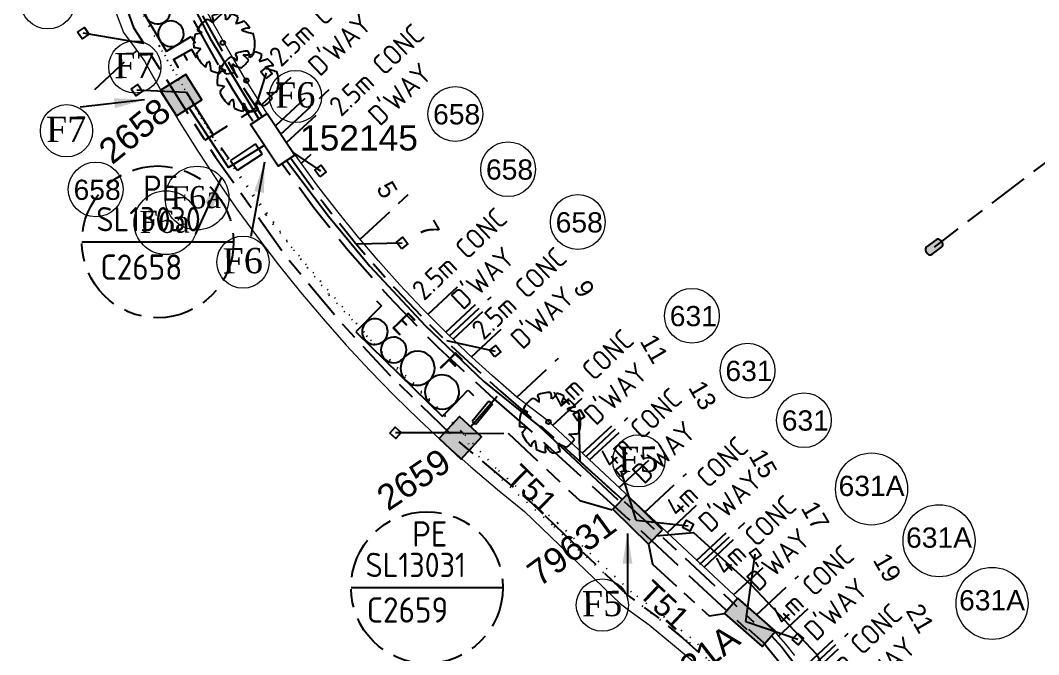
# Model space of a CAD drawing. Header units: metres. Extents: x 298214 to 299272, y 6265564 to 6266203.
# Drawn here: x 298761.2 to 298861.9, y 6265977.2 to 6266039.9 of the extents above; entities that cross this region are included whole.
import ezdxf
from ezdxf.enums import TextEntityAlignment as Align

# ---------------------------------------------------------------- set-up
doc = ezdxf.new("R2010")
doc.units = ezdxf.units.M
for name, pattern in [('Cable Exist UG', [8.2, 4, -1.2, 1.8, -1.2]), ('Cable Remove', [2, 0, -2]), ('IE Trench LV', [6.5, 5, -1.5]), ('IECLCHAINA', [8.2, 4, -1.2, 1.8, -1.2])]:
    doc.linetypes.add(name, pattern=pattern)
doc.layers.get('0').update_dxf_attribs({"color": 6})
doc.layers.add('Cadastre Land Parcels_SP_EXT', color=9, linetype='Continuous', lineweight=5)
doc.layers.add('Cadastre Roads_SP_EXT', color=9, linetype='Continuous', lineweight=5)
for name, color, linetype in [('Duct_SP_NEW', 2, 'Continuous'), ('Equip_LV_EXT', 7, 'Continuous'), ('Mains_LV_EXT', 7, 'Continuous'), ('Mains_LV_New_T28', 2, 'Continuous'), ('Mains_LV_NEW_T84', 2, 'Continuous'), ('Mains_SL_EXT', 7, 'Continuous'), ('Notes_LV_MISC', 7, 'Continuous'), ('NOTES_SL_EXT', 7, 'Continuous'), ('Notes_SL_MISC', 7, 'Continuous'), ('Notes_SP_EXT', 7, 'Continuous'), ('Notes_SP_MISC', 7, 'Continuous'), ('Services_SP_EXT', 7, 'Continuous'), ('SupportsUG_SP_LV_EXT', 7, 'Continuous'), ('SupportsUG_SP_LV_NEW', 2, 'Continuous'), ('SupportsUG_SP_LV_SL_EXT', 7, 'Continuous'), ('Trench_SP_NEW', 2, 'Continuous'), ('UG_Details_SP_MISC', 7, 'Continuous')]:
    doc.layers.add(name, color=color, linetype=linetype)
doc.layers.add('Features_HIDE', color=1, linetype='Continuous', plot=False)
doc.layers.get('Features_HIDE').off()
doc.styles.add('COLUMN_LABEL', font='arial.ttf')
doc.styles.add('iecARIAL', font='arial.ttf', dxfattribs={"height": 2})
doc.styles.add('iecISOCP', font='isocp.shx')
doc.styles.add('iecNAME', font='times.ttf')
doc.styles.add('iecRoadName', font='arial.ttf', dxfattribs={"height": 3.5})
doc.styles.add('POLE_LABEL', font='arial.ttf')
doc.styles.get("Standard").update_dxf_attribs({"font": 'arial.ttf'})
doc.linetypes.add('IECLCABV1', pattern='A,7.2,-0.45,["V",Standard,S=1.5,R=0,X=0,Y=-0.7],-1.8', length=9.45)
doc.linetypes.add('IECLCABX1', pattern='A,7,-0.25,["x",Standard,S=2,R=0,X=0.2,Y=-0.8],-2.1', length=9.35)
doc.dimstyles.new('UGT1', dxfattribs={"dimtxt": 2.5, "dimasz": 2, "dimexe": 1.25, "dimexo": 0.625, "dimgap": 1, "dimtad": 1, "dimjust": 1, "dimlfac": 1000, "dimtxsty": 'iecISOCP', "dimblk1": 'M05', "dimblk2": 'NONE', "dimsah": 1, "dimcen": 0, "dimse1": 1, "dimse2": 1, "dimadec": 0, "dimazin": 0, "dimtfac": 1, "dimtmove": 0, "dimatfit": 3, "dimfxl": 1, "dimarcsym": 0})

# ---------------------------------------------------------------- blocks, each defined once
blk = doc.blocks.new('COLUMN_EXT')
blk.add_hatch(color=256).paths.add_polyline_path([(-1.49, 1.48), (-1.49, -1.49), (1.48, -1.49), (1.48, 1.48)])
blk.add_lwpolyline([(-1.49, -1.49), (1.48, -1.49), (1.48, 1.48), (-1.49, 1.48)], close=True)
for tag, height, style, flags, p in [('ASSET_NUM', 2.5, 'COLUMN_LABEL', 8, (2, 2)), ('STRUCTURE_PLANT_NUMBER', 0.2, 'POLE_LABEL', 9, (1.81, 0.03)), ('STREET_CODE', 0.2, 'COLUMN_LABEL', 9, (1.81, -0.2))]:
    blk.add_attdef(tag, text='', height=height, dxfattribs=dict(style=style, flags=flags)).set_placement(p, align=Align.MIDDLE_LEFT)
at = {"flags": 9}
for tag, p in [('COLUMN_TYPE', (1.81, -0.4)), ('OWNED_BY', (1.81, -0.6)), ('STATE', (1.81, -0.8)), ('USAGE', (1.81, -1)), ('STREETNAME', (1.81, -1.6)), ('SUBURB', (1.81, -1.8)), ('LEGEND', (1.81, -1.2)), ('LOCATION', (1.81, -1.4)), ('NOTES', (1.81, -2))]:
    blk.add_attdef(tag, text='', height=0.2, dxfattribs=at).set_placement(p, align=Align.MIDDLE_LEFT)
at = {"flags": 1}
blk.add_attdef('Z', (1.81, -2.35), '', height=0.2, dxfattribs=at)
blk = doc.blocks.new('PILLAR_EXT')
blk.add_hatch(color=256).paths.add_polyline_path([(-2.475, 0.99), (-2.475, -0.99), (2.475, -0.99), (2.475, 0.99)])
blk.add_lwpolyline([(-2.475, -0.99), (2.475, -0.99), (2.475, 0.99), (-2.475, 0.99)], close=True)
at = {"style": 'iecARIAL', "flags": 8}
blk.add_attdef('ASSET_NUM', (1.5, 3.5), '', height=2.5, dxfattribs=at)
for tag, p, flags in [('OWNED_BY', (0, -0.2), 9), ('STATE', (0, -0.4), 9), ('SUPPORT_TYPE', (0, -0.6), 9), ('USAGE', (0, -0.8), 9), ('LEGEND', (0, -1), 9), ('LOCATION', (0, -1.2), 9), ('STREETNAME', (0, -1.8), 9), ('SUBURB', (0, -2), 1), ('NOTES', (0, -1.4), 9), ('PARENT', (0, -1.6), 9)]:
    blk.add_attdef(tag, p, '', height=0.2, dxfattribs=dict(flags=flags))
blk = doc.blocks.new('CCP_EXT')
at = {"flags": 9}
for tag, p in [('STATE', (0, -1.8)), ('USAGE', (0, -1.2)), ('LEGEND', (0, -1.4)), ('LIFE_SUPPORT', (0, -1.6)), ('NOTES', (0, -2))]:
    blk.add_attdef(tag, text='', height=0.2, dxfattribs=at).set_placement(p, align=Align.MIDDLE_LEFT)
blk.add_wipeout([(0, 0.57), (0.57, 0), (0, -0.57), (-0.57, 0)])
blk.add_lwpolyline([(-0.57, 0), (0, 0.57), (0.57, 0), (0, -0.57), (-0.57, 0)])
at = {"flags": 1}
blk.add_attdef('Z', (0, 0), '', height=0.2, dxfattribs=at)
at = {"flags": 9}
for tag, p in [('CCP_TYPE', (0, 0)), ('CONSTRUCTED_VOLTAGE', (0, -0.2)), ('OPERATING_VOLTAGE', (0, -0.6)), ('ORIENTATION', (0, -0.8)), ('OWNED_BY', (0, -1)), ('NO_PHASES', (0, -0.4))]:
    blk.add_attdef(tag, text='', height=0.2, dxfattribs=at).set_placement(p, align=Align.MIDDLE_LEFT)
blk = doc.blocks.new('LV_STJ_EXT')
h = blk.add_hatch(color=256)
edge = h.paths.add_edge_path()
edge.add_ellipse((-0.59, 0.13), major_axis=(0.226, 0.226), ratio=1, start_angle=45, end_angle=135)
edge.add_line((-0.91, 0.13), (-0.91, -0.13))
edge.add_ellipse((-0.59, -0.13), major_axis=(0.226, 0.226), ratio=1, start_angle=135, end_angle=225)
edge.add_line((-0.59, -0.45), (0.59, -0.45))
edge.add_ellipse((0.59, -0.13), major_axis=(-0.226, 0.226), ratio=1, start_angle=135, end_angle=225)
edge.add_line((0.91, -0.13), (0.91, 0.13))
edge.add_ellipse((0.59, 0.13), major_axis=(-0.226, 0.226), ratio=1, start_angle=225, end_angle=315)
edge.add_line((0.59, 0.45), (-0.59, 0.45))
blk.add_lwpolyline([(-0.91, 0.13), (-0.91, -0.13, 0.414214), (-0.59, -0.45), (0.59, -0.45, 0.414214), (0.91, -0.13), (0.91, 0.13, 0.414214), (0.59, 0.45), (-0.59, 0.45, 0.414214)], format="xyb", close=True)
at = {"flags": 1}
blk.add_attdef('Z', (0, 0), '', height=0.2, dxfattribs=at)
at = {"flags": 9}
for tag, p in [('ORIENTATION', (0, 0)), ('USAGE', (0, -0.2)), ('LEGEND', (0, -0.4)), ('NOTES', (0, -0.6))]:
    blk.add_attdef(tag, text='', height=0.2, dxfattribs=at).set_placement(p, align=Align.MIDDLE_LEFT)
blk = doc.blocks.new('d2212')
at = {"layer": 'Notes_SP_EXT', "color": 1}
for p, q in [((298848.042, 6265874.283), (298848.502, 6265874.285)), ((298848.507, 6265874.285), (298848.511, 6265872.388)), ((298851.946, 6265873.521), (298851.942, 6265874.293)), ((298851.943, 6265874.293), (298852.443, 6265874.295)), ((298851.951, 6265872.396), (298851.946, 6265873.521)), ((298848.511, 6265872.384), (298851.951, 6265872.392))]:
    blk.add_line(p, q, dxfattribs=at)
for points in [[(298848.522, 6265873.233, 1), (298850.21, 6265873.23, 1)], [(298850.257, 6265873.233, 1), (298851.944, 6265873.23, 1)]]:
    blk.add_lwpolyline(points, format="xyb", close=True, dxfattribs=at)
at = {"layer": 'Notes_SP_MISC', "linetype": 'Continuous', "insert": (298852.94, 6265873.193), "char_height": 1.5, "width": 1.93709, "attachment_point": 5, "rotation": 358.65917, "style": 'iecISOCP'}
blk.add_mtext('E', dxfattribs=at)
blk = doc.blocks.new('d220')
at = {"layer": 'Notes_SP_EXT', "color": 1}
for p, q in [((298832.731, 6265884.977), (298833.191, 6265884.976)), ((298833.191, 6265884.976), (298833.181, 6265882.573)), ((298841.154, 6265883.69), (298841.159, 6265884.965)), ((298841.163, 6265884.965), (298841.663, 6265884.964)), ((298841.152, 6265882.565), (298841.154, 6265883.69)), ((298833.181, 6265882.573), (298841.152, 6265882.559))]:
    blk.add_line(p, q, dxfattribs=at)
for points in [[(298836.641, 6265883.698, 1), (298838.891, 6265883.693, 1)], [(298838.891, 6265883.693, 1), (298841.141, 6265883.689, 1)], [(298833.226, 6265883.464, 1), (298834.913, 6265883.461, 1)], [(298834.952, 6265883.459, 1), (298836.64, 6265883.456, 1)]]:
    blk.add_lwpolyline(points, format="xyb", close=True, dxfattribs=at)
at = {"layer": 'Notes_SP_MISC', "linetype": 'Continuous', "char_height": 1.5, "width": 1.93709, "attachment_point": 5, "rotation": 358.65917, "style": 'iecISOCP'}
for s, insert in [('F', (298839.122, 6265885.456)), ('E', (298835.065, 6265885.155))]:
    blk.add_mtext(s, dxfattribs=dict(at, insert=insert))
blk = doc.blocks.new('PILLAR_NEW')
for tag, height, flags, p in [('ASSET_NUM', 2.5, 8, (2, 4)), ('STREET_CODE', 0.2, 9, (1.5, 2)), ('OWNED_BY', 0.2, 9, (1.5, 1.8))]:
    blk.add_attdef(tag, text='', height=height, dxfattribs=dict(flags=flags)).set_placement(p, align=Align.MIDDLE_LEFT)
blk.add_wipeout([(-2.47, 0.99), (2.47, 0.99), (2.47, -0.99), (-2.47, -0.99)])
at = {"lineweight": -3}
blk.add_lwpolyline([(-2.47, 0.99), (2.47, 0.99), (2.47, -0.99), (-2.47, -0.99)], close=True, dxfattribs=at)
for tag, flags, p in [('OPERATED_BY', 9, (1.5, 1.6)), ('STATE', 9, (1.5, 1.2)), ('SUPPORT_TYPE', 9, (1.5, 1)), ('MAINTAINED_BY', 9, (1.5, 1.4)), ('SUBURB', 9, (1.5, 0.2)), ('STREETNAME', 9, (1.5, 0)), ('USAGE', 9, (1.5, 0.8)), ('LEGEND', 9, (1.5, 0.6)), ('PARENT', 9, (1.5, 0.4)), ('Z', 1, (1.5, -0.6)), ('LOCATION', 9, (1.5, -0.2)), ('NOTES', 9, (1.5, -0.4))]:
    blk.add_attdef(tag, text='', height=0.2, dxfattribs=dict(flags=flags)).set_placement(p, align=Align.MIDDLE_LEFT)
blk = doc.blocks.new('tre1')
at = {"color": 8}
for p, q in [((356.3, 363.2), (355.8, 363.46)), ((355.8, 363.46), (355.8, 363.46)), ((355.63, 363.12), (356.3, 363.2))]:
    blk.add_line(p, q, dxfattribs=at)
blk.add_circle((358.35, 362.23), 0.217, dxfattribs=at)
for centre, radius, start, end in [((358.5, 362.13), 2.99, 126.0751, 153.6245), ((356.53, 363.29), 1.27, 48.5203, 80.5151), ((358.5, 362.13), 3.02, 89.3321, 114.3856), ((356.7, 364.37), 0.737, 343.6555, 39.76), ((357.56, 364.65), 1.09, 352.0775, 26.6128), ((358.07, 365.45), 1.14, 304.1868, 338.5411), ((358.5, 362.13), 3.01, 62.8767, 77.7021), ((359, 364.81), 0.871, 315.8454, 359.7651), ((357.16, 373.04), 9.25, 285.4397, 290.7099), ((358.5, 362.13), 2.97, 31.4098, 49.4752), ((360.88, 362.36), 1.32, 83.5323, 121.6544), ((363.98, 373.96), 11.14, 250.0865, 256.3451), ((358.5, 362.13), 3.04, 160.8426, 187.275), ((358.5, 362.13), 3.03, 340.3307, 19.43), ((355.09, 356.77), 4.99, 77.3728, 85.4649), ((358.52, 359.28), 3.33, 134.7782, 147.3315), ((358.5, 362.13), 2.97, 200.8103, 231.4392), ((357.13, 359.86), 0.494, 97.741, 188.8107), ((350.89, 359.16), 6.28, 2.9465, 10.9238), ((358.5, 362.13), 2.91, 305.394, 326.2464), ((360.58, 364.74), 3.72, 266.7455, 282.0146), ((358.55, 358.53), 3.09, 39.6536, 53.993), ((358.5, 362.13), 2.96, 243.1498, 261.8356), ((359.26, 359.6), 1.25, 160.6009, 199.3991), ((359.12, 360.09), 1.01, 186.1912, 248.4952), ((358.5, 362.13), 2.99, 274.7236, 290.3277), ((360.22, 359.98), 0.927, 170.6314, 220.6278), ((360.39, 361.44), 1.7, 230.4582, 263.1093)]:
    blk.add_arc(centre, radius, start, end, dxfattribs=at)
blk = doc.blocks.new('_None')
blk = doc.blocks.new('M05')
blk.add_hatch(color=256).paths.add_polyline_path([(-2, 0), (-0.701, -0.75), (-0.701, 0.75)])
at = {"color": 1}
blk.add_lwpolyline([(-0.701, 0.75), (-0.701, -0.75), (-2, 0)], close=True, dxfattribs=at)

msp = doc.modelspace()

# ---------------------------------------------------------------- linework, layer by layer
at = {"layer": 'Cadastre Land Parcels_SP_EXT'}
for centre, radius in [((298804.22, 6266030.61), 2.71), ((298809.44, 6266025.15), 2.71), ((298768.67, 6266023.15), 2.71), ((298816.33, 6266019.93), 2.71), ((298827.61, 6266010.67), 2.71), ((298833.11, 6266005.25), 2.71), ((298838.68, 6266000.35), 2.71), ((298845.37, 6265993.55), 3.56), ((298852.04, 6265988.44), 3.56), ((298857.28, 6265982.25), 3.56)]:
    msp.add_circle(centre, radius, dxfattribs=at)
at = {"layer": 'Duct_SP_NEW'}
for p, q in [((298784.45, 6266027.65), (298781.99, 6266026.01)), ((298784.45, 6266027.65), (298784.78, 6266027.15)), ((298785.11, 6266026.65), (298782.65, 6266025.01)), ((298785.11, 6266026.65), (298784.78, 6266027.15)), ((298781.99, 6266026.01), (298782.32, 6266025.51)), ((298782.65, 6266025.01), (298782.32, 6266025.51))]:
    msp.add_line(p, q, dxfattribs=at)
at = {"layer": 'Mains_LV_EXT', "linetype": 'Cable Exist UG'}
msp.add_lwpolyline([(298866.97, 6266029.17), (298851.56, 6266017.46)], dxfattribs=at)
at = {"layer": 'Notes_LV_MISC', "linetype": 'Cable Exist UG', "ltscale": 0.8}
msp.add_lwpolyline([(298823.32, 6265988.1), (298823.73, 6265986.11), (298829.32, 6265981.01), (298830.83, 6265981.26)], dxfattribs=at)
at = {"layer": 'Notes_LV_MISC', "lineweight": 0}
msp.add_circle((298778.69, 6266022.3), 3.15, dxfattribs=at)
at = {"layer": 'Notes_SL_MISC', "color": 7, "linetype": 'Continuous'}
for p, q in [((298767.3, 6266017.97), (298782.3, 6266017.97)), ((298793.91, 6265983.81), (298808.91, 6265983.81))]:
    msp.add_line(p, q, dxfattribs=at)
at = {"layer": 'Notes_SL_MISC', "color": 7, "linetype": 'IECLCHAINA'}
for centre in [(298774.8, 6266017.97), (298801.41, 6265983.81)]:
    msp.add_circle(centre, 7.5, dxfattribs=at)
at = {"layer": 'Notes_SP_EXT', "lineweight": 0}
for centre, radius in [((298765.78, 6266028.95), 2.58), ((298775.61, 6266019.87), 3.15), ((298783.23, 6266015.97), 2.58), ((298818.76, 6265982.08), 2.58)]:
    msp.add_circle(centre, radius, dxfattribs=at)
at = {"layer": 'Notes_SP_MISC', "color": 7, "linetype": 'Cable Exist UG'}
for p, q in [((298780.24, 6266039.67), (298785, 6266044.1)), ((298801.52, 6266010.82), (298804.45, 6266013.54)), ((298803.64, 6266008.69), (298807.78, 6266012.54)), ((298803.29, 6266009.05), (298806.22, 6266011.78)), ((298804.01, 6266008.36), (298806.94, 6266011.08)), ((298810.29, 6266002.63), (298814.43, 6266006.48)), ((298822.93, 6265991.24), (298827.07, 6265995.09)), ((298828.81, 6265985.82), (298831.74, 6265988.55)), ((298831.73, 6265983.09), (298834.66, 6265985.81)), ((298834, 6265981.12), (298838.14, 6265984.97))]:
    msp.add_line(p, q, dxfattribs=at)
at = {"layer": 'Trench_SP_NEW', "color": 4, "linetype": 'IE Trench LV', "flags": 128}
for points in [[(298778.35, 6266039.83), (298780.33, 6266036.22), (298782.25, 6266032.96), (298783.71, 6266030.65), (298785.66, 6266027.7), (298790.24, 6266021.37), (298793.58, 6266017.2), (298797.56, 6266012.66), (298800.92, 6266009.14), (298802.53, 6266007.54), (298808, 6266002.5)], [(298777.62, 6266032.79), (298777.83, 6266032.45), (298781.33, 6266026.9), (298781.82, 6266026.21)]]:
    msp.add_lwpolyline(points, dxfattribs=at)
at = {"layer": 'UG_Details_SP_MISC'}
for p, q in [((298807.54, 6266002.23), (298805.88, 6266000.23)), ((298807.54, 6266002.23), (298807.72, 6266002.08)), ((298807.91, 6266001.92), (298806.25, 6265999.92)), ((298807.91, 6266001.92), (298807.72, 6266002.08)), ((298805.88, 6266000.23), (298806.06, 6266000.07)), ((298806.25, 6265999.92), (298806.06, 6266000.07))]:
    msp.add_line(p, q, dxfattribs=at)
at = {"layer": 'UG_Details_SP_MISC', "color": 7, "linetype": 'Cable Exist UG', "flags": 128}
for points in [[(298779.23, 6266040.31), (298781.2, 6266036.72), (298783.11, 6266033.48), (298784.55, 6266031.2), (298786.48, 6266028.27), (298791.04, 6266021.98), (298794.35, 6266017.85), (298798.3, 6266013.33), (298801.64, 6266009.84), (298803.22, 6266008.26), (298808.68, 6266003.23)], [(298783.09, 6266030.3), (298784.54, 6266031.21)], [(298779.44, 6266028.02), (298781.71, 6266029.44)], [(298805.73, 6265999.7), (298808.75, 6266003.17)]]:
    msp.add_lwpolyline(points, dxfattribs=at)

# ---------------------------------------------------------------- block references
at = {"layer": 'Equip_LV_EXT', "rotation": 216.0563860870784}
msp.add_blockref('LV_STJ_EXT', (298851.56, 6266017.46), dxfattribs=at)
at = {"layer": 'Features_HIDE', "color": 7, "linetype": 'Cable Exist UG', "xscale": 1.5, "yscale": 1.5, "zscale": 1.5, "rotation": 300.5653196629327}
msp.add_blockref('d2212', (-8022026.76, 1872541.28), dxfattribs=at)
at = {"layer": 'Services_SP_EXT'}
for p, rotation in [((298816.44, 6266000.81), 77.7642874885632), ((298820.61, 6265995.34), 82.77530360823197), ((298827.23, 6265989.92), 16.88179217796175), ((298833.88, 6265987.11), 80.87653966430432), ((298838.09, 6265978.72), 5.610057136330298)]:
    msp.add_blockref('CCP_EXT', p, dxfattribs=dict(at, rotation=rotation))
at = {"layer": 'SupportsUG_SP_LV_EXT'}
ref = msp.add_blockref('PILLAR_EXT', (298833.35, 6265980.38), dxfattribs=dict(at, rotation=138.8131932494958))
ref.add_attrib('ASSET_NUM', '79631A', dxfattribs={"layer": '0', "height": 2.5, "rotation": 37.9261, "style": 'iecARIAL'}).set_placement((298823.54, 6265970.36), align=Align.BOTTOM_LEFT)
at = {"layer": 'SupportsUG_SP_LV_SL_EXT'}
ref = msp.add_blockref('COLUMN_EXT', (298777.11, 6266032.47), dxfattribs=dict(at, rotation=302.2318577103889))
ref.add_attrib('ASSET_NUM', '2658', dxfattribs={"layer": '0', "height": 2.5, "rotation": 39.2709, "style": 'COLUMN_LABEL'}).set_placement((298774.72, 6266032.38), align=Align.TOP_RIGHT)
ref = msp.add_blockref('COLUMN_EXT', (298804.72, 6265998.61), dxfattribs=dict(at, rotation=317.2410964899088))
ref.add_attrib('ASSET_NUM', '2659', dxfattribs={"layer": '0', "height": 2.5, "rotation": 33.9335, "style": 'COLUMN_LABEL'}).set_placement((298802.62, 6265997.71), align=Align.TOP_RIGHT)
ref = msp.add_blockref('PILLAR_EXT', (298822.24, 6265990.53), dxfattribs=dict(at, rotation=135.6697435267469))
ref.add_attrib('ASSET_NUM', '79631', dxfattribs={"layer": '0', "height": 2.5, "rotation": 36.2144, "style": 'iecARIAL'}).set_placement((298812.97, 6265983.21), align=Align.BOTTOM_LEFT)

# ---------------------------------------------------------------- texts
at = {"layer": 'Cadastre Land Parcels_SP_EXT'}
for s, p in [('658', (298802.02, 6266029.58)), ('658', (298807.25, 6266024.12)), ('658', (298766.48, 6266022.12)), ('658', (298814.14, 6266018.9)), ('631', (298825.42, 6266009.64)), ('631', (298830.92, 6266004.22)), ('631', (298836.49, 6265999.32)), ('631A', (298842.11, 6265992.86)), ('631A', (298848.78, 6265987.75)), ('631A', (298854.02, 6265981.56))]:
    msp.add_text(s, height=2, dxfattribs=at).set_placement(p)
for s, p in [('5', (298796.36, 6266023.28)), ('7', (298800.53, 6266019.38)), ('9', (298815.84, 6266013.49)), ('11', (298822.41, 6266008.17)), ('13', (298827.2, 6266003.58)), ('15', (298833.18, 6265996.83)), ('17', (298838.33, 6265991.68)), ('19', (298845.45, 6265986.55)), ('21', (298848.71, 6265981.53))]:
    msp.add_text(s, height=1.8, rotation=300.1271, dxfattribs=at).set_placement(p)
at = {"layer": 'Mains_LV_EXT'}
for rotation, p in [(315.7421, (298809.16, 6265994.6)), (316.6097, (298822.21, 6265983.12))]:
    msp.add_text('T51', height=2.2, rotation=rotation, dxfattribs=at).set_placement(p)
at = {"layer": 'Notes_LV_MISC', "style": 'iecNAME'}
for s, height, p in [('F7', 2.5, (298770.52, 6266034.14)), ('F6a', 2.2, (298776.07, 6266021.26))]:
    msp.add_text(s, height=height, rotation=0.5671, dxfattribs=at).set_placement(p)
at = {"layer": 'NOTES_SL_EXT', "char_height": 2.5, "width": 5.0547, "attachment_point": 1, "style": 'iecRoadName'}
for insert in [(298773.35, 6266024.52), (298799.96, 6265990.36)]:
    msp.add_mtext('{\\Fisocp|c0;PE}', dxfattribs=dict(at, insert=insert))
at = {"layer": 'Notes_SL_MISC', "width": 13.6426, "attachment_point": 1, "style": 'iecRoadName'}
for s, insert, char_height in [('{\\Fisocp|c0;SL13030}', (298768.73, 6266021.41), 2.4), ('{\\Fisocp|c0;C2658}', (298769.13, 6266016.73), 2.5), ('{\\Fisocp|c0;SL13031}', (298795.34, 6265987.25), 2.4), ('{\\Fisocp|c0;C2659}', (298795.46, 6265982.85), 2.5)]:
    msp.add_mtext(s, dxfattribs=dict(at, insert=insert, char_height=char_height))
at = {"layer": 'Notes_SP_EXT', "style": 'iecNAME'}
for s, height, p in [('F7', 2.5, (298763.77, 6266027.83)), ('F6a', 2.2, (298772.99, 6266018.83)), ('F6', 2.5, (298781.22, 6266014.84)), ('F5', 2.5, (298816.75, 6265980.96))]:
    msp.add_text(s, height=height, rotation=0.5671, dxfattribs=at).set_placement(p)
at = {"layer": 'Notes_SP_EXT', "lineweight": 0, "insert": (298845.45, 6265977.07), "char_height": 2, "width": 15.0675, "attachment_point": 5, "rotation": 43.6221, "style": 'iecISOCP'}
msp.add_mtext("4m CONC D'WAY", dxfattribs=at)

# ---------------------------------------------------------------- leaders
at = {"layer": 'Notes_SP_EXT', "lineweight": 0}
for points in [[(298781.12, 6266024.38), (298778.54, 6266018.75)], [(298821.23, 6265989.16), (298821.25, 6265983.06)]]:
    msp.add_leader(points, dimstyle='UGT1', override={"dimasz": 3, "dimgap": 1, "dimtad": 0}, dxfattribs=at)

# ---------------------------------------------------------------- next in the draw order: linework, layer by layer
at = {"layer": 'Mains_LV_EXT', "linetype": 'Cable Remove', "ltscale": 0.5}
msp.add_lwpolyline([(298808.46, 6265929.81), (298820.55, 6265936), (298828.35, 6265940.63), (298833.59, 6265947.17), (298836.46, 6265955.02), (298836.67, 6265960.48), (298838.51, 6265961.74), (298838.28, 6265964.73), (298836.26, 6265965.67), (298835.49, 6265968.08), (298834.87, 6265970.07), (298833.89, 6265971.82), (298832.22, 6265974.09), (298830.69, 6265975.91), (298827.51, 6265978.86), (298821.65, 6265983.37), (298814.36, 6265990.16), (298808.25, 6265995.58), (298805.01, 6265999.09)], dxfattribs=at)
at = {"layer": 'Mains_LV_EXT', "linetype": 'Cable Exist UG'}
msp.add_lwpolyline([(298805.01, 6265999.05), (298809.45, 6265999.07), (298816.52, 6265992.4), (298816.52, 6265992.4), (298819.73, 6265991.5)], dxfattribs=at)
at = {"layer": 'Mains_LV_NEW_T84', "color": 2, "linetype": 'IECLCABX1', "flags": 128}
msp.add_lwpolyline([(298824.08, 6265988.93), (298827.78, 6265989.24), (298833.5, 6265984.04), (298839.89, 6265977.26), (298841.62, 6265974.19), (298842.69, 6265970.94), (298840.9, 6265968.43)], dxfattribs=at)
at = {"layer": 'Mains_SL_EXT', "linetype": 'Cable Remove', "ltscale": 0.5}
msp.add_lwpolyline([(298805.01, 6265999.05), (298805.72, 6265997.57), (298808.81, 6265994.49), (298813.95, 6265989.84), (298820.93, 6265983.34), (298827.35, 6265978.4), (298830.27, 6265975.71), (298831.96, 6265973.68), (298833.49, 6265971.57), (298834.94, 6265967.74), (298835.91, 6265964.44), (298836.69, 6265963.04)], dxfattribs=at)
at = {"layer": 'Notes_LV_MISC', "lineweight": 0}
msp.add_circle((298822.36, 6265996.34), 2.58, dxfattribs=at)
at = {"layer": 'Notes_SP_MISC', "color": 7, "linetype": 'Cable Exist UG'}
for p, q in [((298813.84, 6265999.82), (298816.77, 6266002.54)), ((298817.14, 6265996.76), (298821.28, 6266000.61)), ((298816.76, 6265997.09), (298819.69, 6265999.81)), ((298817.5, 6265996.42), (298820.43, 6265999.14)), ((298820.42, 6265993.69), (298823.35, 6265996.41)), ((298825.15, 6265989.22), (298828.08, 6265991.95)), ((298828.4, 6265986.11), (298832.85, 6265990.24)), ((298828.07, 6265986.49), (298831, 6265989.21)), ((298836.18, 6265979.02), (298839.11, 6265981.75)), ((298838.91, 6265975.45), (298843.05, 6265979.3)), ((298838.64, 6265975.88), (298841.57, 6265978.6)), ((298839.17, 6265975.03), (298842.2, 6265977.84))]:
    msp.add_line(p, q, dxfattribs=at)
at = {"layer": 'Services_SP_EXT'}
for points in [[(298820.7, 6265992.51), (298817.72, 6265995.21), (298816.56, 6265996.26), (298816.44, 6266000.81)], [(298822.1, 6265990.47), (298820.61, 6265995.34)], [(298822.1, 6265990.47), (298827.23, 6265989.92)], [(298832.94, 6265980.45), (298833.88, 6265987.11)], [(298832.94, 6265980.45), (298838.09, 6265978.72)]]:
    msp.add_lwpolyline(points, dxfattribs=at)
at = {"layer": 'Trench_SP_NEW', "color": 4, "linetype": 'IE Trench LV', "flags": 128}
for points in [[(298808.04, 6266002.47), (298812.77, 6265998.34), (298821.32, 6265990.6), (298833.04, 6265979.67)], [(298833.19, 6265979.71), (298834.69, 6265978.4), (298835.18, 6265977.75), (298836.08, 6265976.67), (298836.87, 6265975.62), (298837.7, 6265974.37), (298837.91, 6265974.15), (298838.58, 6265972.82), (298839.15, 6265971.6), (298839.65, 6265970.38), (298839.86, 6265969.78), (298840.26, 6265968.48), (298840.43, 6265967.86), (298840.71, 6265966.57), (298840.92, 6265965.26), (298841.29, 6265962.09), (298841.47, 6265959.47), (298841.45, 6265958.8), (298841.37, 6265957.31), (298841.32, 6265956.61), (298841.22, 6265955.92), (298840.99, 6265954.45), (298840.87, 6265953.77), (298840.32, 6265951.65), (298839.88, 6265950.28), (298839.36, 6265948.93), (298838.78, 6265947.61), (298838.13, 6265946.32), (298837.41, 6265945.07), (298836.63, 6265943.86), (298835.34, 6265942.09), (298834.41, 6265941), (298833.92, 6265940.47), (298833.08, 6265939.57), (298832.41, 6265938.97), (298830.72, 6265937.55), (298828.95, 6265936.27), (298827.75, 6265935.52), (298817.8, 6265930.25), (298808.61, 6265924.87)]]:
    msp.add_lwpolyline(points, dxfattribs=at)
at = {"layer": 'UG_Details_SP_MISC', "color": 7, "linetype": 'Cable Exist UG', "flags": 128}
for points in [[(298808.69, 6266003.22), (298813.44, 6265999.08), (298821.99, 6265991.34), (298833.72, 6265980.4)], [(298835.43, 6265979.09), (298836.52, 6265977.9), (298836.94, 6265977.36), (298837.77, 6265976.25), (298838.54, 6265975.09), (298838.75, 6265974.75)]]:
    msp.add_lwpolyline(points, dxfattribs=at)

# ---------------------------------------------------------------- next in the draw order: block references
at = {"layer": 'Notes_SP_MISC', "lineweight": 0, "xscale": 0.9974999999976717, "yscale": 0.9974999999976717, "zscale": 0.9974999999976717}
msp.add_blockref('tre1', (298455.98, 6265638.86), dxfattribs=at)
at = {"layer": 'Services_SP_EXT'}
for p, rotation in [((298772.73, 6266032.96), 349.3779433237883), ((298798.31, 6265999.1), 4.540258311274413)]:
    msp.add_blockref('CCP_EXT', p, dxfattribs=dict(at, rotation=rotation))

# ---------------------------------------------------------------- next in the draw order: texts
at = {"layer": 'Notes_LV_MISC', "style": 'iecNAME'}
msp.add_text('F5', height=2.5, rotation=0.5671, dxfattribs=at).set_placement((298820.34, 6265995.22))
at = {"layer": 'Notes_SP_EXT', "lineweight": 0, "char_height": 2, "width": 15.0675, "attachment_point": 5, "rotation": 43.6221, "style": 'iecISOCP'}
for insert in [(298818.92, 6266004.17), (298823.68, 6265998.37), (298830.23, 6265993.57), (298834.99, 6265987.77), (298840.69, 6265982.86)]:
    msp.add_mtext("4m CONC D'WAY", dxfattribs=dict(at, insert=insert))

# ---------------------------------------------------------------- next in the draw order: linework, layer by layer
at = {"layer": 'Cadastre Roads_SP_EXT', "linetype": 'Continuous'}
for points in [[(298769.04, 6266044.94), (298771.43, 6266038.67), (298772.47, 6266037.24), (298773.49, 6266035.83), (298773.73, 6266035.39), (298775.17, 6266032.82), (298776.93, 6266029.85), (298778.76, 6266026.93), (298780.66, 6266024.05), (298782.62, 6266021.21), (298784.65, 6266018.42), (298786.75, 6266015.69), (298788.91, 6266013), (298791.14, 6266010.36), (298793.42, 6266007.78), (298795.77, 6266005.26), (298798.18, 6266002.79), (298800.65, 6266000.37), (298803.17, 6265998.02), (298805.75, 6265995.73), (298808.38, 6265993.5), (298811.07, 6265991.34), (298820.55, 6265982.22), (298821.61, 6265981.43), (298823.4, 6265980.12), (298828.59, 6265975.82)], [(298837.78, 6265977.11), (298836.9, 6265978.22), (298835.96, 6265979.27), (298834.96, 6265980.27), (298833.9, 6265981.21), (298832.8, 6265982.09), (298813.34, 6266000.32), (298811.7, 6266001.56), (298810.3, 6266002.62), (298807.88, 6266004.73), (298805.51, 6266006.89), (298803.2, 6266009.12), (298800.94, 6266011.4), (298798.74, 6266013.74), (298796.6, 6266016.13), (298794.52, 6266018.57), (298792.49, 6266021.07), (298790.54, 6266023.61), (298788.64, 6266026.2), (298786.81, 6266028.84), (298785.05, 6266031.52), (298783.35, 6266034.25), (298781.72, 6266037.01), (298780.16, 6266039.82), (298778.67, 6266042.66)]]:
    msp.add_lwpolyline(points, dxfattribs=at)
at = {"layer": 'Mains_LV_EXT', "linetype": 'Cable Remove', "ltscale": 0.5}
for points in [[(298762.38, 6266078.31), (298763.81, 6266074.32), (298761.61, 6266071.78), (298771.43, 6266044.26), (298775.18, 6266036.89), (298780.43, 6266028.01)], [(298780.43, 6266028.01), (298785.5, 6266020.64), (298791.72, 6266012.76), (298799.2, 6266004.6), (298805.01, 6265999.05)]]:
    msp.add_lwpolyline(points, dxfattribs=at)
at = {"layer": 'Mains_SL_EXT', "linetype": 'Cable Remove', "ltscale": 0.5}
for points in [[(298762.38, 6266078.31), (298763.81, 6266074.32), (298761.61, 6266071.78), (298771.43, 6266044.26), (298774.94, 6266037.36), (298780.43, 6266028.01)], [(298780.43, 6266028.01), (298787.99, 6266017.49), (298796.15, 6266007.93), (298805.01, 6265999.05)]]:
    msp.add_lwpolyline(points, dxfattribs=at)
at = {"layer": 'Notes_LV_MISC', "lineweight": 0}
msp.add_circle((298772.53, 6266035.26), 2.58, dxfattribs=at)
at = {"layer": 'Notes_SP_MISC', "color": 7, "linetype": 'Cable Exist UG'}
msp.add_line((298768.58, 6266033.04), (298772.72, 6266036.89), dxfattribs=at)
at = {"layer": 'Services_SP_EXT'}
for points in [[(298777.57, 6266032.74), (298772.73, 6266032.96)], [(298805.01, 6265999.09), (298798.31, 6265999.1)]]:
    msp.add_lwpolyline(points, dxfattribs=at)
at = {"layer": 'UG_Details_SP_MISC', "color": 7, "linetype": 'Cable Exist UG', "flags": 128}
msp.add_lwpolyline([(298763.27, 6266064.28), (298767.74, 6266051.61), (298772.42, 6266039.16), (298776.98, 6266031.92), (298780.5, 6266026.35), (298787.62, 6266016.36), (298793.11, 6266009.8), (298797.76, 6266004.79), (298804.45, 6265998.33), (298811.8, 6265992.15), (298821.25, 6265983.06), (298824.08, 6265980.99), (298826.71, 6265978.81), (298829.86, 6265976.05), (298832.1, 6265973.09), (298835.06, 6265966.53), (298835.8, 6265962.89), (298835.86, 6265957.13), (298835.54, 6265954.91), (298834.56, 6265951.42), (298833.42, 6265948.73), (298831.96, 6265946.18), (298829.26, 6265942.76), (298825.39, 6265939.41), (298808.44, 6265930.71)], dxfattribs=at)

# ---------------------------------------------------------------- next in the draw order: leaders
at = {"layer": 'Notes_SP_EXT', "lineweight": 0}
msp.add_leader([(298773.5, 6266032.02), (298767.13, 6266031.27)], dimstyle='UGT1', override={"dimasz": 3, "dimgap": 1, "dimtad": 0}, dxfattribs=at)

# ---------------------------------------------------------------- next in the draw order: block references
at = {"layer": 'Services_SP_EXT'}
for p, rotation in [((298767.44, 6266038.59), 349.3779433237883), ((298785.55, 6266034.69), 82.77530360823197), ((298790.9, 6266024.98), 82.77530360823197), ((298798.96, 6266017.86), 82.77530360823197), ((298808.16, 6266007.17), 82.77530360823197)]:
    msp.add_blockref('CCP_EXT', p, dxfattribs=dict(at, rotation=rotation))

# ---------------------------------------------------------------- next in the draw order: linework, layer by layer
at = {"layer": 'Cadastre Land Parcels_SP_EXT'}
msp.add_circle((298763.93, 6266041.72), 2.71, dxfattribs=at)
at = {"layer": 'Notes_SP_MISC', "color": 7, "linetype": 'Cable Exist UG'}
for p, q in [((298785.09, 6266031.55), (298787.99, 6266034.24)), ((298794.81, 6266018.23), (298799.57, 6266022.66)), ((298805.81, 6266006.62), (298808.74, 6266009.34))]:
    msp.add_line(p, q, dxfattribs=at)
at = {"layer": 'Services_SP_EXT'}
for points in [[(298773.43, 6266037.56), (298767.44, 6266038.59)], [(298784.54, 6266031.42), (298785.55, 6266034.69)], [(298786.18, 6266028.11), (298790.9, 6266024.98)], [(298794.45, 6266017.79), (298798.96, 6266017.86)], [(298803.34, 6266008.23), (298808.16, 6266007.17)]]:
    msp.add_lwpolyline(points, dxfattribs=at)

# ---------------------------------------------------------------- next in the draw order: block references
at = {"layer": 'Features_HIDE', "color": 7, "linetype": 'Cable Exist UG', "xscale": 1.5, "yscale": 1.5, "zscale": 1.5, "rotation": 315.8387306008722}
msp.add_blockref('d220', (-6570747.5, -164248.47), dxfattribs=at)
at = {"layer": 'Notes_SP_MISC', "lineweight": 0, "xscale": 0.9974999999976717, "yscale": 0.9974999999976717, "zscale": 0.9974999999976717}
msp.add_blockref('tre1', (298423.78, 6265676.32), dxfattribs=at)

# ---------------------------------------------------------------- next in the draw order: texts
at = {"layer": 'Notes_LV_MISC', "style": 'iecNAME'}
msp.add_text('F6', height=2.5, rotation=0.5671, dxfattribs=at).set_placement((298786.41, 6266031.22))
at = {"layer": 'Notes_SP_EXT', "lineweight": 0, "char_height": 2, "width": 15.0675, "attachment_point": 5, "rotation": 43.6221, "style": 'iecISOCP'}
for insert in [(298791.64, 6266038.67), (298805.78, 6266015.58), (298811.67, 6266011.68)]:
    msp.add_mtext("2.5m CONC D'WAY", dxfattribs=dict(at, insert=insert))

# ---------------------------------------------------------------- next in the draw order: block references
at = {"layer": 'SupportsUG_SP_LV_NEW'}
ref = msp.add_blockref('PILLAR_NEW', (298786.15, 6266028.06), dxfattribs=dict(at, rotation=303.6237078061584))
ref.add_attrib('ASSET_NUM', '152145', dxfattribs={"height": 2.5}).set_placement((298788.87, 6266028.25), align=Align.MIDDLE_LEFT)

# ---------------------------------------------------------------- next in the draw order: linework, layer by layer
at = {"layer": 'Mains_LV_New_T28', "linetype": 'IECLCABV1', "ltscale": 0.7}
msp.add_lwpolyline([(298785.33, 6266027.51), (298781.8, 6266025.33), (298777.9, 6266031.21)], dxfattribs=at)
at = {"layer": 'Mains_LV_NEW_T84', "color": 2, "linetype": 'IECLCABX1', "flags": 128}
for points in [[(298784.78, 6266030.12), (298780.12, 6266037.87), (298776.43, 6266044.99), (298769.68, 6266062.19), (298772.42, 6266067.44)], [(298787.52, 6266026), (298791.67, 6266020.52), (298795.77, 6266015.58), (298801.24, 6266009.71), (298807.05, 6266004.18), (298812.52, 6265999.77), (298820.29, 6265992.47)]]:
    msp.add_lwpolyline(points, dxfattribs=at)
at = {"layer": 'Notes_LV_MISC', "lineweight": 0}
msp.add_circle((298788.42, 6266032.34), 2.58, dxfattribs=at)
at = {"layer": 'Notes_SP_MISC', "color": 7, "linetype": 'Cable Exist UG'}
for p, q in [((298786.97, 6266028.61), (298791.74, 6266033.03)), ((298786.46, 6266029.46), (298789.39, 6266032.19)), ((298787.54, 6266027.79), (298790.47, 6266030.5)), ((298789, 6266025.75), (298789.96, 6266026.64))]:
    msp.add_line(p, q, dxfattribs=at)

# ---------------------------------------------------------------- next in the draw order: block references
at = {"layer": 'Notes_SP_MISC', "lineweight": 0, "xscale": 0.9974999999976717, "yscale": 0.9974999999976717, "zscale": 0.9974999999976717}
msp.add_blockref('tre1', (298426.11, 6265672.59), dxfattribs=at)

# ---------------------------------------------------------------- next in the draw order: texts
at = {"layer": 'Notes_SP_EXT', "lineweight": 0, "insert": (298797.58, 6266033.76), "char_height": 2, "width": 15.0675, "attachment_point": 5, "rotation": 43.6221, "style": 'iecISOCP'}
msp.add_mtext("2.5m CONC D'WAY", dxfattribs=at)

# ---------------------------------------------------------------- next in the draw order: leaders
at = {"layer": 'Notes_SP_EXT', "lineweight": 0}
msp.add_leader([(298785.37, 6266025.84), (298783.99, 6266018.5)], dimstyle='UGT1', override={"dimasz": 3, "dimgap": 1, "dimtad": 0}, dxfattribs=at)

doc.saveas('drawing.dxf')
